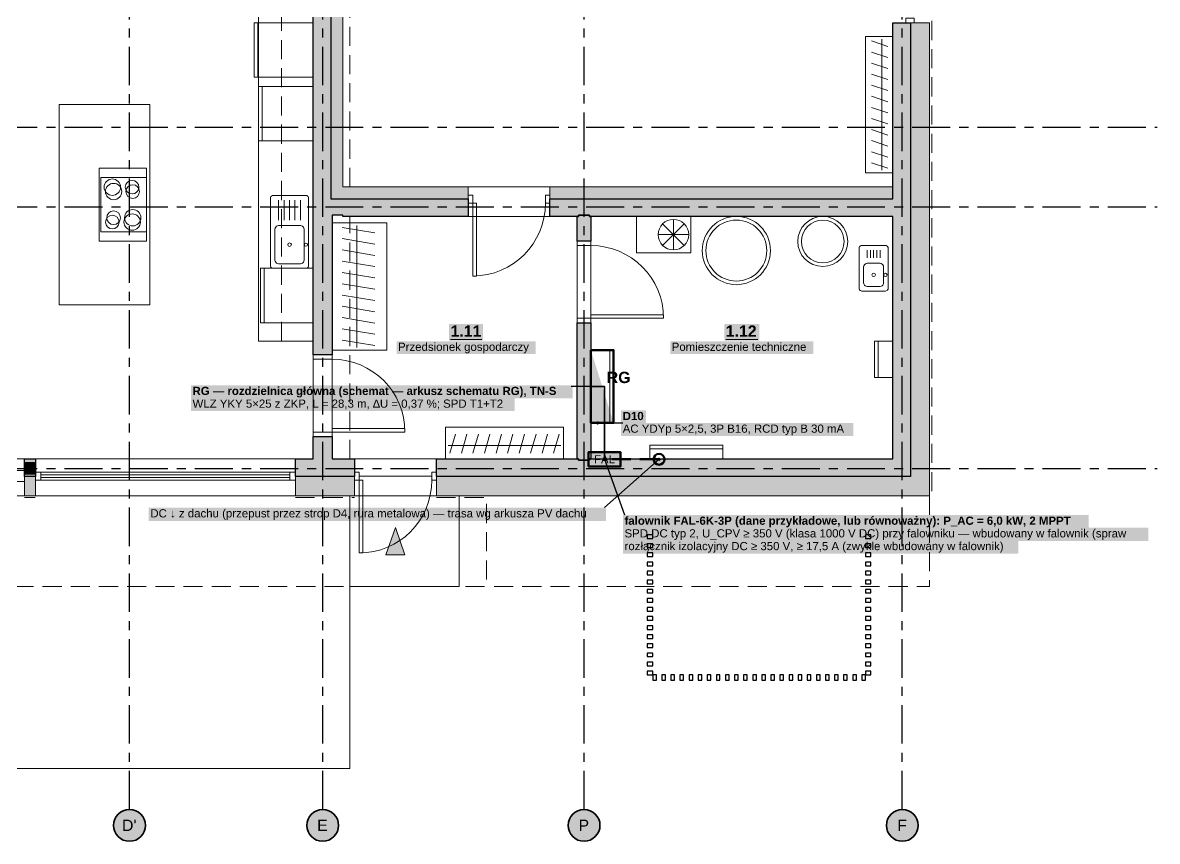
# Model space of a CAD drawing. Header units: metres. Extents: x -4.1 to 21.2, y -4.1 to 10.4.
# Drawn here: x 8.7 to 21.18, y -4.1 to 4.9 of the extents above; entities that cross this region are included whole.
import ezdxf

# ---------------------------------------------------------------- set-up
doc = ezdxf.new("R2010")
doc.units = ezdxf.units.M
doc.linetypes.add('KRESKOWA', pattern=[5.25, 4.2, -1.05])
doc.linetypes.add('PUNKTOWA', pattern=[10.5, 8.4, -1.05, 0, -1.05])
doc.layers.add('A-MASKA', color=7, linetype='Continuous', lineweight=18)
doc.layers.add('E-OPISY', color=2, linetype='Continuous', lineweight=25)
for name, color, linetype, lineweight, true_color in [('E-PV', 200, 'Continuous', 35, 0x5b2c83), ('E-ROZDZIELNICE', 1, 'Continuous', 35, 0xc00000), ('E-TRASY', 8, 'Continuous', 25, 0x606060), ('I-OSIE', 8, 'PUNKTOWA', 18, 0x7a7a7a), ('I-PODKLAD', 8, 'Continuous', 18, 0x9a9a9a), ('I-PODKLAD-SCIANY', 8, 'Continuous', 25, 0x6e6e6e), ('I-PODKLAD-WYPELN', 254, 'Continuous', 18, 0xe6e6e6), ('I-POMIESZCZENIA', 8, 'Continuous', 25, 0x4a4a4a), ('S-WODA', 5, 'Continuous', 35, 0x0050c8)]:
    doc.layers.add(name, color=color, linetype=linetype, lineweight=lineweight, true_color=true_color)
doc.styles.add('PL_ARIAL', font='arial.ttf')
doc.styles.add('PL_ARIAL_B', font='arialbd.ttf')

msp = doc.modelspace()

# ---------------------------------------------------------------- hatches: boundary and pattern name
at = {"layer": 'A-MASKA', "true_color": 0xffffff}
for points in [[(13.391, 1.405), (13.764, 1.405), (13.764, 1.587), (13.391, 1.587)], [(16.418, 1.405), (16.802, 1.405), (16.802, 1.587), (16.418, 1.587)], [(12.814, 1.258), (14.341, 1.258), (14.341, 1.397), (12.814, 1.397)], [(15.824, 1.258), (17.396, 1.258), (17.396, 1.397), (15.824, 1.397)], [(10.551, 0.769), (14.751, 0.769), (14.751, 0.914), (10.551, 0.914)], [(10.551, 0.63), (14.113, 0.63), (14.113, 0.775), (10.551, 0.775)], [(15.282, 0.494), (15.557, 0.494), (15.557, 0.639), (15.282, 0.639)], [(15.282, 0.355), (17.837, 0.355), (17.837, 0.499), (15.282, 0.499)], [(10.087, -0.577), (15.116, -0.577), (15.116, -0.432), (10.087, -0.432)], [(15.302, -0.657), (20.427, -0.657), (20.427, -0.512), (15.302, -0.512)], [(15.302, -0.797), (21.08, -0.797), (21.08, -0.652), (15.302, -0.652)], [(15.302, -0.936), (19.65, -0.936), (19.65, -0.791), (15.302, -0.791)]]:
    msp.add_hatch(color=7, dxfattribs=at).paths.add_polyline_path(points)
at = {"layer": 'E-OPISY', "true_color": 0x000000}
for points in [[(14.967, 0.9), (14.967, 0.905), (14.965, 0.909), (14.962, 0.912), (14.959, 0.915), (14.955, 0.917), (14.95, 0.917), (14.945, 0.917), (14.941, 0.915), (14.938, 0.912), (14.935, 0.909), (14.933, 0.905), (14.932, 0.9), (14.933, 0.895), (14.935, 0.891), (14.938, 0.888), (14.941, 0.885), (14.945, 0.883), (14.95, 0.883), (14.955, 0.883), (14.959, 0.885), (14.962, 0.888), (14.965, 0.891), (14.967, 0.895)], [(15.042, 0.5), (15.042, 0.505), (15.04, 0.509), (15.037, 0.512), (15.034, 0.515), (15.03, 0.517), (15.025, 0.517), (15.02, 0.517), (15.016, 0.515), (15.013, 0.512), (15.01, 0.509), (15.008, 0.505), (15.007, 0.5), (15.008, 0.495), (15.01, 0.491), (15.013, 0.488), (15.016, 0.485), (15.02, 0.483), (15.025, 0.482), (15.03, 0.483), (15.034, 0.485), (15.037, 0.488), (15.04, 0.491), (15.042, 0.495)], [(15.117, 0.1), (15.117, 0.105), (15.115, 0.109), (15.112, 0.112), (15.109, 0.115), (15.105, 0.117), (15.1, 0.117), (15.095, 0.117), (15.091, 0.115), (15.088, 0.112), (15.085, 0.109), (15.083, 0.105), (15.082, 0.1), (15.083, 0.095), (15.085, 0.091), (15.088, 0.088), (15.091, 0.085), (15.095, 0.083), (15.1, 0.082), (15.105, 0.083), (15.109, 0.085), (15.112, 0.088), (15.115, 0.091), (15.117, 0.095)], [(15.717, 0.1), (15.717, 0.105), (15.715, 0.109), (15.712, 0.112), (15.709, 0.115), (15.705, 0.117), (15.7, 0.117), (15.695, 0.117), (15.691, 0.115), (15.688, 0.112), (15.685, 0.109), (15.683, 0.105), (15.682, 0.1), (15.683, 0.095), (15.685, 0.091), (15.688, 0.088), (15.691, 0.085), (15.695, 0.083), (15.7, 0.082), (15.705, 0.083), (15.709, 0.085), (15.712, 0.088), (15.715, 0.091), (15.717, 0.095)]]:
    msp.add_hatch(color=7, dxfattribs=at).paths.add_polyline_path(points)
at = {"layer": 'E-PV', "true_color": 0xffffff}
msp.add_hatch(color=7, dxfattribs=at).paths.add_polyline_path([(14.925, 0.02), (15.275, 0.02), (15.275, 0.18), (14.925, 0.18)])
at = {"layer": 'E-ROZDZIELNICE', "true_color": 0x000000}
msp.add_hatch(color=7, dxfattribs=at).paths.add_polyline_path([(14.95, 1.3), (14.95, 0.5), (15.2, 0.5)])
at = {"layer": 'I-OSIE', "true_color": 0xffffff}
for points in [[(10.05, -3.925), (10.049, -3.902), (10.044, -3.88), (10.037, -3.858), (10.027, -3.837), (10.014, -3.818), (9.999, -3.801), (9.982, -3.786), (9.963, -3.773), (9.942, -3.763), (9.92, -3.756), (9.898, -3.751), (9.875, -3.75), (9.852, -3.751), (9.83, -3.756), (9.808, -3.763), (9.787, -3.773), (9.768, -3.786), (9.751, -3.801), (9.736, -3.818), (9.723, -3.837), (9.713, -3.858), (9.706, -3.88), (9.701, -3.902), (9.7, -3.925), (9.701, -3.948), (9.706, -3.97), (9.713, -3.992), (9.723, -4.013), (9.736, -4.032), (9.751, -4.049), (9.768, -4.064), (9.787, -4.077), (9.808, -4.087), (9.83, -4.094), (9.852, -4.099), (9.875, -4.1), (9.898, -4.099), (9.92, -4.094), (9.942, -4.087), (9.963, -4.077), (9.982, -4.064), (9.999, -4.049), (10.014, -4.032), (10.027, -4.013), (10.037, -3.992), (10.044, -3.97), (10.049, -3.948)], [(12.175, -3.925), (12.174, -3.902), (12.169, -3.88), (12.162, -3.858), (12.152, -3.837), (12.139, -3.818), (12.124, -3.801), (12.107, -3.786), (12.088, -3.773), (12.067, -3.763), (12.045, -3.756), (12.023, -3.751), (12, -3.75), (11.977, -3.751), (11.955, -3.756), (11.933, -3.763), (11.912, -3.773), (11.893, -3.786), (11.876, -3.801), (11.861, -3.818), (11.848, -3.837), (11.838, -3.858), (11.831, -3.88), (11.826, -3.902), (11.825, -3.925), (11.826, -3.948), (11.831, -3.97), (11.838, -3.992), (11.848, -4.013), (11.861, -4.032), (11.876, -4.049), (11.893, -4.064), (11.912, -4.077), (11.933, -4.087), (11.955, -4.094), (11.977, -4.099), (12, -4.1), (12.023, -4.099), (12.045, -4.094), (12.067, -4.087), (12.088, -4.077), (12.107, -4.064), (12.124, -4.049), (12.139, -4.032), (12.152, -4.013), (12.162, -3.992), (12.169, -3.97), (12.174, -3.948)], [(15.05, -3.925), (15.049, -3.902), (15.044, -3.88), (15.037, -3.858), (15.027, -3.837), (15.014, -3.818), (14.999, -3.801), (14.982, -3.786), (14.963, -3.773), (14.942, -3.763), (14.92, -3.756), (14.898, -3.751), (14.875, -3.75), (14.852, -3.751), (14.83, -3.756), (14.808, -3.763), (14.787, -3.773), (14.768, -3.786), (14.751, -3.801), (14.736, -3.818), (14.723, -3.837), (14.713, -3.858), (14.706, -3.88), (14.701, -3.902), (14.7, -3.925), (14.701, -3.948), (14.706, -3.97), (14.713, -3.992), (14.723, -4.013), (14.736, -4.032), (14.751, -4.049), (14.768, -4.064), (14.787, -4.077), (14.808, -4.087), (14.83, -4.094), (14.852, -4.099), (14.875, -4.1), (14.898, -4.099), (14.92, -4.094), (14.942, -4.087), (14.963, -4.077), (14.982, -4.064), (14.999, -4.049), (15.014, -4.032), (15.027, -4.013), (15.037, -3.992), (15.044, -3.97), (15.049, -3.948)], [(18.55, -3.925), (18.549, -3.902), (18.544, -3.88), (18.537, -3.858), (18.527, -3.837), (18.514, -3.818), (18.499, -3.801), (18.482, -3.786), (18.462, -3.773), (18.442, -3.763), (18.42, -3.756), (18.398, -3.751), (18.375, -3.75), (18.352, -3.751), (18.33, -3.756), (18.308, -3.763), (18.288, -3.773), (18.268, -3.786), (18.251, -3.801), (18.236, -3.818), (18.223, -3.837), (18.213, -3.858), (18.206, -3.88), (18.201, -3.902), (18.2, -3.925), (18.201, -3.948), (18.206, -3.97), (18.213, -3.992), (18.223, -4.013), (18.236, -4.032), (18.251, -4.049), (18.268, -4.064), (18.288, -4.077), (18.308, -4.087), (18.33, -4.094), (18.352, -4.099), (18.375, -4.1), (18.398, -4.099), (18.42, -4.094), (18.442, -4.087), (18.462, -4.077), (18.482, -4.064), (18.499, -4.049), (18.514, -4.032), (18.527, -4.013), (18.537, -3.992), (18.544, -3.97), (18.549, -3.948)]]:
    msp.add_hatch(color=7, dxfattribs=at).paths.add_polyline_path(points)
at = {"layer": 'I-PODKLAD-WYPELN', "true_color": 0xe4e4e4}
h = msp.add_hatch(color=7, dxfattribs=at)
h.paths.add_polyline_path([(11.895, 5.23), (11.895, 5.23), (11.895, 5.23), (11.895, 5.6), (11.895, 5.6), (11.895, 5.6), (12.09, 5.6), (12.09, 5.6), (12.09, 5.6), (12.09, 5.6), (12.09, 5.6), (12.22, 5.6), (12.22, 5.6), (12.22, 5.6), (12.22, 3.095), (13.6, 3.095), (13.6, 2.965), (13.6, 2.77), (12.22, 2.77), (12.22, 2.785), (12.105, 2.785), (12.105, 1.25), (12.09, 1.25), (11.895, 1.25), (11.895, 2.875), (11.895, 2.875), (11.895, 2.875), (11.895, 2.875), (11.895, 5.02), (11.895, 5.02), (11.895, 5.02), (10.4, 5.02), (10.4, 5.02), (10.4, 5.02), (10.4, 5.035), (10.4, 5.035), (10.4, 5.035), (10.4, 5.035), (10.4, 5.23), (10.4, 5.23), (10.4, 5.23), (10.4, 5.23), (10.4, 5.23), (11.895, 5.23), (11.895, 5.23)])
h.paths.add_polyline_path([(12.09, 2.965), (12.09, 2.965), (12.09, 2.965), (12.09, 2.965)], flags=0)
h.paths.add_polyline_path([(12.22, 2.965), (12.22, 2.965), (12.22, 2.965), (12.22, 2.965)], flags=0)
h.paths.add_polyline_path([(12.09, 2.875), (12.09, 2.875), (12.09, 2.875), (12.09, 2.875)], flags=0)
for points in [[(18.27, 0.105), (18.27, 2.77), (14.95, 2.77), (14.95, 2.5), (14.935, 2.5), (14.8, 2.5), (14.8, 2.77), (14.5, 2.77), (14.5, 2.965), (14.5, 3.095), (18.27, 3.095), (18.27, 4.9), (18.465, 4.9), (18.675, 4.9), (18.675, -0.3), (13.25, -0.3), (13.25, -0.09), (13.25, 0.105), (14.8, 0.105), (14.8, 1.6), (14.935, 1.6), (14.95, 1.6), (14.95, 0.105)], [(8.72, -0.3), (8.72, -0.09), (8.72, -0.09), (8.72, -0.09), (8.72, -0.09), (8.72, -0.09), (8.72, -0.06), (8.72, -0.06), (8.72, -0.06), (8.72, -0.06), (8.72, 0.06), (8.72, 0.06), (8.72, 0.06), (8.72, 0.06), (8.72, 0.105), (8.72, 0.105), (8.72, 0.105), (8.84, 0.105), (8.84, 0.105), (8.84, 0.105), (8.84, 0.06), (8.84, 0.06), (8.84, 0.06), (8.84, 0.06), (8.84, -0.06), (8.84, -0.06), (8.84, -0.06), (8.84, -0.06), (8.84, -0.09), (8.84, -0.09), (8.84, -0.09), (8.84, -0.09), (8.84, -0.09), (8.84, -0.3), (8.84, -0.3), (8.84, -0.3), (8.72, -0.3), (8.72, -0.3)]]:
    msp.add_hatch(color=7, dxfattribs=at).paths.add_polyline_path(points)
h = msp.add_hatch(color=7, dxfattribs=at)
h.paths.add_polyline_path([(11.7, -0.3), (11.7, -0.09), (11.7, -0.09), (11.7, -0.09), (11.7, -0.09), (11.7, -0.09), (11.7, 0.105), (11.7, 0.105), (11.7, 0.105), (11.895, 0.105), (11.895, 0.35), (12.09, 0.35), (12.105, 0.35), (12.105, 0.105), (12.35, 0.105), (12.35, -0.09), (12.35, -0.3), (12, -0.3), (12, -0.3), (12, -0.3), (12, -0.3), (11.7, -0.3), (11.7, -0.3)])
h.paths.add_polyline_path([(11.91, 0.105), (11.91, 0.105), (11.91, 0.105), (11.91, 0.105)], flags=0)
h.paths.add_polyline_path([(12, 0.09), (12, 0.09), (12, 0.09), (12, 0.09)], flags=0)
h.paths.add_polyline_path([(12, -0.09), (12, -0.09), (12, -0.09), (12, -0.09), (12, -0.09), (12, -0.09)], flags=0)
at = {"layer": 'I-PODKLAD-WYPELN', "true_color": 0xcfcfcf}
for points in [[(8.72, -0.06), (8.72, 0.06), (8.84, 0.06), (8.84, -0.06)], [(12.8, -0.65), (12.695, -0.95), (12.905, -0.95)]]:
    msp.add_hatch(color=7, dxfattribs=at).paths.add_polyline_path(points)
at = {"layer": 'S-WODA', "true_color": 0x000000}
msp.add_hatch(color=7, dxfattribs=at).paths.add_polyline_path([(15.717, 0.1), (15.717, 0.105), (15.715, 0.109), (15.712, 0.112), (15.709, 0.115), (15.705, 0.117), (15.7, 0.117), (15.695, 0.117), (15.691, 0.115), (15.688, 0.112), (15.685, 0.109), (15.683, 0.105), (15.682, 0.1), (15.683, 0.095), (15.685, 0.091), (15.688, 0.088), (15.691, 0.085), (15.695, 0.083), (15.7, 0.082), (15.705, 0.083), (15.709, 0.085), (15.712, 0.088), (15.715, 0.091), (15.717, 0.095)])

# ---------------------------------------------------------------- linework, layer by layer
at = {"layer": 'E-OPISY', "lineweight": 25, "ltscale": 0.05}
for points in [[(14.95, 0.9), (14.733, 0.9)], [(15.025, 0.5), (15.3, 0.5)], [(15.7, 0.1), (15.099, -0.431)], [(15.1, 0.1), (15.32, -0.512)]]:
    msp.add_lwpolyline(points, dxfattribs=at)
at = {"layer": 'E-PV', "lineweight": 50, "ltscale": 0.05}
msp.add_lwpolyline([(14.925, 0.02), (15.275, 0.02), (15.275, 0.18), (14.925, 0.18)], close=True, dxfattribs=at)
at = {"layer": 'E-PV', "linetype": 'KRESKOWA', "lineweight": 50, "ltscale": 0.05, "flags": 128}
msp.add_lwpolyline([(15.7, 0.1), (15.1, 0.1)], dxfattribs=at)
at = {"layer": 'E-ROZDZIELNICE', "lineweight": 50, "ltscale": 0.05}
msp.add_lwpolyline([(14.95, 1.3), (14.95, 0.5), (15.2, 0.5), (15.2, 1.3)], close=True, dxfattribs=at)
at = {"layer": 'E-TRASY', "linetype": 'Continuous', "lineweight": 35, "ltscale": 0.05, "flags": 128}
msp.add_lwpolyline([(15.1, 0.1), (15.1, 0.9), (14.95, 0.9)], dxfattribs=at)
at = {"layer": 'I-OSIE', "linetype": 'PUNKTOWA', "lineweight": 25, "ltscale": 0.050462, "flags": 128}
for points in [[(9.875, -3.75), (9.875, 10.45)], [(12, -3.75), (12, 10.45)], [(14.875, -3.75), (14.875, 10.45)], [(18.375, -3.75), (18.375, 10.45)]]:
    msp.add_lwpolyline(points, dxfattribs=at)
at = {"layer": 'I-OSIE', "linetype": 'PUNKTOWA', "lineweight": 25, "ltscale": 0.049672, "flags": 128}
for points in [[(-3.75, 3.75), (21.18, 3.75)], [(-3.75, 2.875), (21.18, 2.875)], [(-3.75, 0), (21.18, 0)]]:
    msp.add_lwpolyline(points, dxfattribs=at)
at = {"layer": 'I-OSIE', "linetype": 'Continuous', "lineweight": 35, "ltscale": 0.05}
for centre in [(9.875, -3.925), (12, -3.925), (14.875, -3.925), (18.375, -3.925)]:
    msp.add_circle(centre, 0.175, dxfattribs=at)
at = {"layer": 'I-PODKLAD', "linetype": 'KRESKOWA', "lineweight": 13, "ltscale": 0.05, "flags": 128}
for points in [[(11.7, 9.7), (18.7, 9.7), (18.7, -0.325), (18.675, -0.325)], [(12.3, 3.095), (12.3, 9.05), (12.105, 9.05)], [(13.251, -0.32), (13.8, -0.32), (13.8, -1.3), (-1.8, -1.3), (-1.8, 5.125), (-0.32, 5.125), (-0.32, 3.6)], [(12.3, 0.105), (12.3, 2.769)], [(8.72, -0.32), (8.839, -0.32)], [(11.7, -0.32), (12.35, -0.32)], [(18.675, -0.3), (18.675, -1.3), (13.8, -1.3)]]:
    msp.add_lwpolyline(points, dxfattribs=at)
at = {"layer": 'I-PODKLAD', "lineweight": 13, "ltscale": 0.05}
for points in [[(12.3, -0.3), (12.3, -3.3), (-3.3, -3.3), (-3.3, 5.125), (-0.3, 5.125)], [(14.499, 3.095), (13.601, 3.095)], [(13.601, 2.77), (14.499, 2.77)], [(15.977, 2.689), (15.739, 2.451)], [(15.739, 2.689), (15.977, 2.451)], [(15.858, 2.738), (15.858, 2.402)], [(14.8, 2.499), (14.8, 1.601)], [(14.95, 1.601), (14.95, 2.499)], [(16.026, 2.57), (15.69, 2.57)], [(11.895, 1.25), (11.895, 0.35)], [(12.105, 0.35), (12.105, 1.25)], [(8.72, 0.105), (6.5, 0.105)], [(11.7, 0.105), (8.841, 0.105)], [(13.249, 0.105), (12.351, 0.105)], [(6.5, -0.3), (8.72, -0.3)], [(8.841, -0.3), (11.7, -0.3)], [(13.5, -0.3), (13.5, -1.3), (12.3, -1.3)], [(12.351, -0.3), (13.249, -0.3)]]:
    msp.add_lwpolyline(points, dxfattribs=at)
at = {"layer": 'I-PODKLAD', "lineweight": 13, "ltscale": 0.05, "true_color": 0xb8b8b8}
for points in [[(11.295, 1.4), (11.295, 5.02)], [(18.216, 4.64), (18.036, 4.7)], [(18.15, 3.28), (18.15, 4.72)], [(18.216, 4.518), (18.036, 4.578)], [(18.216, 4.396), (18.036, 4.456)], [(18.216, 4.275), (18.036, 4.335)], [(18.216, 4.153), (18.036, 4.213)], [(18.216, 4.031), (18.036, 4.091)], [(18.216, 3.909), (18.036, 3.969)], [(18.216, 3.787), (18.036, 3.847)], [(18.216, 3.665), (18.036, 3.725)], [(18.216, 3.544), (18.036, 3.604)], [(18.216, 3.422), (18.036, 3.482)], [(18.216, 3.3), (18.036, 3.36)], [(12.213, 2.65), (12.573, 2.59)], [(12.375, 2.67), (12.375, 1.33)], [(12.213, 2.526), (12.573, 2.466)], [(12.213, 2.402), (12.573, 2.342)], [(12.213, 2.278), (12.573, 2.218)], [(12.213, 2.154), (12.573, 2.094)], [(12.213, 2.03), (12.573, 1.97)], [(12.213, 1.906), (12.573, 1.846)], [(12.213, 1.782), (12.573, 1.722)], [(12.213, 1.658), (12.573, 1.598)], [(12.213, 1.534), (12.573, 1.474)], [(11.895, 1.4), (11.295, 1.4)], [(12.213, 1.41), (12.573, 1.35)], [(13.4, 0.168), (13.46, 0.378)], [(13.527, 0.168), (13.587, 0.378)], [(13.653, 0.168), (13.713, 0.378)], [(13.78, 0.168), (13.84, 0.378)], [(13.907, 0.168), (13.967, 0.378)], [(14.033, 0.168), (14.093, 0.378)], [(14.16, 0.168), (14.22, 0.378)], [(14.287, 0.168), (14.347, 0.378)], [(14.413, 0.168), (14.473, 0.378)], [(14.54, 0.168), (14.6, 0.378)], [(13.38, 0.25), (14.62, 0.25)]]:
    msp.add_lwpolyline(points, dxfattribs=at)
at = {"layer": 'I-PODKLAD', "linetype": 'KRESKOWA', "lineweight": 13, "ltscale": 0.05, "true_color": 0xb8b8b8, "flags": 128}
msp.add_lwpolyline([(11.545, 1.4), (11.545, 5.02)], dxfattribs=at)
at = {"layer": 'I-PODKLAD', "lineweight": 18, "ltscale": 0.05}
for points in [[(11.895, 4.3), (11.895, 4.9), (11.245, 4.9), (11.245, 4.3)], [(18.505, 4.9), (18.505, 4.95), (18.415, 4.95), (18.415, 4.9)], [(11.895, 3.6), (11.895, 4.2), (11.295, 4.2), (11.295, 3.6)], [(10.06, 2.5), (10.06, 3.3), (9.54, 3.3), (9.54, 2.5)], [(10.06, 2.6), (10.06, 3.2), (9.56, 3.2), (9.56, 2.6)], [(11.845, 2.97), (11.844, 2.979), (11.839, 2.988), (11.833, 2.994), (11.824, 2.999), (11.815, 3), (11.455, 3), (11.446, 2.999), (11.437, 2.994), (11.431, 2.988), (11.426, 2.979), (11.425, 2.97), (11.425, 2.23), (11.426, 2.221), (11.431, 2.212), (11.437, 2.206), (11.446, 2.201), (11.455, 2.2), (11.815, 2.2), (11.824, 2.201), (11.833, 2.206), (11.839, 2.212), (11.844, 2.221), (11.845, 2.23)], [(13.6, 2.915), (13.65, 2.915), (13.65, 3.005), (13.6, 3.005)], [(14.5, 2.915), (14.45, 2.915), (14.45, 3.005), (14.5, 3.005)], [(13.65, 2.915), (13.65, 2.115), (13.69, 2.115), (13.69, 2.915)], [(11.795, 2.63), (11.793, 2.642), (11.787, 2.654), (11.779, 2.662), (11.767, 2.668), (11.755, 2.67), (11.515, 2.67), (11.503, 2.668), (11.491, 2.662), (11.483, 2.654), (11.477, 2.642), (11.475, 2.63), (11.475, 2.29), (11.477, 2.278), (11.483, 2.266), (11.491, 2.258), (11.503, 2.252), (11.515, 2.25), (11.755, 2.25), (11.767, 2.252), (11.779, 2.258), (11.787, 2.266), (11.793, 2.278), (11.795, 2.29)], [(14.95, 2.5), (14.95, 2.45), (14.8, 2.45), (14.8, 2.5)], [(18.22, 2.42), (18.219, 2.429), (18.214, 2.438), (18.208, 2.444), (18.199, 2.449), (18.19, 2.45), (17.93, 2.45), (17.921, 2.449), (17.912, 2.444), (17.906, 2.438), (17.901, 2.429), (17.9, 2.42), (17.9, 1.98), (17.901, 1.971), (17.906, 1.962), (17.912, 1.956), (17.921, 1.951), (17.93, 1.95), (18.19, 1.95), (18.199, 1.951), (18.208, 1.956), (18.214, 1.962), (18.219, 1.971), (18.22, 1.98)], [(18.17, 2.215), (18.168, 2.227), (18.162, 2.239), (18.154, 2.247), (18.142, 2.253), (18.13, 2.255), (17.99, 2.255), (17.978, 2.253), (17.966, 2.247), (17.958, 2.239), (17.952, 2.227), (17.95, 2.215), (17.95, 2.04), (17.952, 2.028), (17.958, 2.016), (17.966, 2.008), (17.978, 2.002), (17.99, 2), (18.13, 2), (18.142, 2.002), (18.154, 2.008), (18.162, 2.016), (18.168, 2.028), (18.17, 2.04)], [(11.895, 1.6), (11.895, 2.2), (11.315, 2.2), (11.315, 1.6)], [(14.95, 1.6), (14.95, 1.65), (14.8, 1.65), (14.8, 1.6)], [(14.95, 1.65), (15.75, 1.65), (15.75, 1.69), (14.95, 1.69)], [(18.27, 1), (18.27, 1.4), (18.07, 1.4), (18.07, 1)], [(12.105, 1.25), (12.105, 1.2), (11.895, 1.2), (11.895, 1.25)], [(14.95, 1.3), (14.95, 0.5), (15.2, 0.5), (15.2, 1.3)], [(12.105, 0.35), (12.105, 0.4), (11.895, 0.4), (11.895, 0.35)], [(12.105, 0.4), (12.905, 0.4), (12.905, 0.44), (12.105, 0.44)], [(15.6, 0.105), (16.4, 0.105), (16.4, 0.255), (15.6, 0.255)], [(6.5, -0.025), (8.72, -0.025), (8.72, -0.145), (6.5, -0.145)], [(8.84, -0.04), (11.7, -0.04), (11.7, -0.13), (8.84, -0.13)], [(12.35, -0.13), (12.4, -0.13), (12.4, -0.04), (12.35, -0.04)], [(13.25, -0.13), (13.2, -0.13), (13.2, -0.04), (13.25, -0.04)], [(12.4, -0.13), (12.4, -0.93), (12.44, -0.93), (12.44, -0.13)]]:
    msp.add_lwpolyline(points, close=True, dxfattribs=at)
for points in [[(11.285, 4.3), (11.285, 4.9)], [(11.335, 3.6), (11.335, 4.2)], [(11.515, 2.73), (11.515, 2.95)], [(11.575, 2.73), (11.575, 2.95)], [(11.635, 2.73), (11.635, 2.95)], [(11.695, 2.73), (11.695, 2.95)], [(11.755, 2.73), (11.755, 2.95)], [(17.99, 2.315), (17.99, 2.4)], [(18.025, 2.315), (18.025, 2.4)], [(18.06, 2.315), (18.06, 2.4)], [(18.095, 2.315), (18.095, 2.4)], [(18.13, 2.315), (18.13, 2.4)], [(11.355, 1.6), (11.355, 2.2)], [(18.11, 1), (18.11, 1.4)], [(15.16, 1.3), (15.16, 0.5)], [(15.6, 0.215), (16.4, 0.215)], [(8.9, -0.04), (8.9, -0.13)], [(8.9, -0.069), (11.64, -0.069)], [(8.9, -0.101), (11.64, -0.101)], [(11.64, -0.04), (11.64, -0.13)], [(12.4, -0.085), (13.2, -0.085)]]:
    msp.add_lwpolyline(points, dxfattribs=at)
at = {"layer": 'I-PODKLAD', "lineweight": 13, "ltscale": 0.05, "true_color": 0xb8b8b8}
for points in [[(18.27, 3.25), (18.27, 4.75), (17.97, 4.75), (17.97, 3.25)], [(9.1, 4), (9.1, 1.8), (10.1, 1.8), (10.1, 4)], [(12.105, 2.7), (12.105, 1.3), (12.705, 1.3), (12.705, 2.7)], [(13.35, 0.105), (14.65, 0.105), (14.65, 0.455), (13.35, 0.455)]]:
    msp.add_lwpolyline(points, close=True, dxfattribs=at)
at = {"layer": 'I-PODKLAD', "lineweight": 13, "ltscale": 0.05}
for points in [[(16.05, 2.77), (15.45, 2.77), (15.45, 2.37), (16.05, 2.37)], [(12.8, -0.65), (12.695, -0.95), (12.905, -0.95)]]:
    msp.add_lwpolyline(points, close=True, dxfattribs=at)
for centre, radius in [((9.686, 3.092), 0.09), ((9.7, 3.044), 0.09), ((9.904, 3.092), 0.075), ((9.91, 3.044), 0.075), ((9.686, 2.708), 0.075), ((9.7, 2.756), 0.075), ((9.904, 2.708), 0.09), ((9.91, 2.756), 0.09), ((16.55, 2.395), 0.375), ((17.5, 2.495), 0.275), ((15.858, 2.57), 0.168), ((16.55, 2.395), 0.335), ((17.5, 2.495), 0.235), ((11.635, 2.46), 0.02), ((11.815, 2.46), 0.018), ((18.06, 2.128), 0.02), ((18.19, 2.128), 0.018)]:
    msp.add_circle(centre, radius, dxfattribs=at)
for centre, start, end in [((13.65, 2.915), -90, 0), ((14.95, 1.65), 0, 90), ((12.105, 0.4), 0, 90), ((12.4, -0.13), -90, 0)]:
    msp.add_arc(centre, 0.8, start, end, dxfattribs=at)
at = {"layer": 'I-PODKLAD-SCIANY', "lineweight": 25, "ltscale": 0.05}
msp.add_lwpolyline([(12.09, 5.6), (12.09, 2.965), (12.09, 2.965), (12.09, 2.965), (12.09, 2.965), (12.09, 2.965), (12.09, 2.965), (12.09, 2.965), (12.09, 2.965), (12.09, 2.965), (12.09, 2.965), (12.09, 2.965), (12.09, 2.965), (12.09, 2.965), (12.09, 2.965), (12.09, 2.965), (12.09, 2.965), (12.09, 2.965), (13.6, 2.965), (13.6, 2.965), (13.6, 2.965), (13.6, 2.77), (13.6, 2.77), (13.6, 2.77), (12.22, 2.77), (12.22, 2.77), (12.22, 2.77), (12.22, 2.785), (12.22, 2.785), (12.22, 2.785), (12.22, 2.785), (12.22, 2.785), (12.22, 2.785), (12.22, 2.785), (12.22, 2.785), (12.22, 2.785), (12.22, 2.785), (12.22, 2.785), (12.22, 2.785), (12.22, 2.785), (12.22, 2.785), (12.22, 2.785), (12.22, 2.785), (12.22, 2.785), (12.105, 2.785), (12.105, 2.785), (12.105, 2.785), (12.105, 2.785), (12.105, 2.785), (12.105, 2.785), (12.105, 2.785), (12.105, 2.785), (12.105, 2.785), (12.105, 2.785), (12.105, 2.785), (12.105, 2.785), (12.105, 2.785), (12.105, 2.785), (12.105, 2.785), (12.105, 2.785), (12.105, 2.785), (12.105, 1.25), (12.105, 1.25), (12.105, 1.25), (11.895, 1.25), (11.895, 1.25), (11.895, 1.25), (11.895, 5.02)], dxfattribs=at)
at = {"layer": 'I-PODKLAD-SCIANY', "lineweight": 13, "ltscale": 0.05}
msp.add_lwpolyline([(12.22, 5.6), (12.22, 3.095), (12.22, 3.095), (12.22, 3.095), (12.22, 3.095), (12.22, 3.095), (12.22, 3.095), (12.22, 3.095), (12.22, 3.095), (12.22, 3.095), (12.22, 3.095), (12.22, 3.095), (12.22, 3.095), (12.22, 3.095), (12.22, 3.095), (12.22, 3.095), (12.22, 3.095), (12.22, 3.095), (13.6, 3.095), (13.6, 3.095), (13.6, 3.095), (13.6, 2.965), (13.6, 2.965), (13.6, 2.965), (12.22, 2.965), (12.22, 2.965), (12.22, 2.965), (12.22, 2.965), (12.09, 2.965), (12.09, 2.965), (12.09, 2.965), (12.09, 2.965), (12.09, 5.6)], dxfattribs=at)
at = {"layer": 'I-PODKLAD-SCIANY', "lineweight": 25, "ltscale": 0.05}
for points in [[(13.25, -0.09), (13.25, -0.09), (13.25, 0.105), (13.25, 0.105), (13.25, 0.105), (14.815, 0.105), (14.815, 0.105), (14.815, 0.105), (14.815, 0.09), (14.815, 0.09), (14.815, 0.09), (14.815, 0.09), (14.815, 0.09), (14.815, 0.09), (14.815, 0.09), (14.815, 0.09), (14.815, 0.09), (14.815, 0.09), (14.815, 0.09), (14.815, 0.09), (14.815, 0.09), (14.815, 0.09), (14.815, 0.09), (14.815, 0.09), (14.815, 0.09), (14.935, 0.09), (14.935, 0.09), (14.935, 0.09), (14.935, 0.09), (14.935, 0.09), (14.935, 0.09), (14.935, 0.09), (14.935, 0.09), (14.935, 0.09), (14.935, 0.09), (14.935, 0.09), (14.935, 0.09), (14.935, 0.09), (14.935, 0.09), (14.935, 0.09), (14.935, 0.09), (14.935, 0.09), (14.935, 0.105), (14.935, 0.105), (14.935, 0.105), (18.27, 0.105), (18.27, 0.105), (18.27, 0.105), (18.27, 0.105), (18.27, 0.105), (18.27, 0.105), (18.27, 0.105), (18.27, 0.105), (18.27, 0.105), (18.27, 0.105), (18.27, 0.105), (18.27, 0.105), (18.27, 0.105), (18.27, 0.105), (18.27, 0.105), (18.27, 0.105), (18.27, 0.105), (18.27, 2.77), (18.27, 2.77), (18.27, 2.77), (18.27, 2.77), (18.27, 2.77), (18.27, 2.77), (18.27, 2.77), (18.27, 2.77), (18.27, 2.77), (18.27, 2.77), (18.27, 2.77), (18.27, 2.77), (18.27, 2.77), (18.27, 2.77), (18.27, 2.77), (18.27, 2.77), (18.27, 2.77), (14.935, 2.77), (14.935, 2.77), (14.935, 2.77), (14.935, 2.785), (14.935, 2.785), (14.935, 2.785), (14.935, 2.785), (14.935, 2.785), (14.935, 2.785), (14.935, 2.785), (14.935, 2.785), (14.935, 2.785), (14.935, 2.785), (14.935, 2.785), (14.935, 2.785), (14.935, 2.785), (14.935, 2.785), (14.935, 2.785), (14.935, 2.785), (14.935, 2.785), (14.815, 2.785), (14.815, 2.785), (14.815, 2.785), (14.815, 2.785), (14.815, 2.785), (14.815, 2.785), (14.815, 2.785), (14.815, 2.785), (14.815, 2.785), (14.815, 2.785), (14.815, 2.785), (14.815, 2.785), (14.815, 2.785), (14.815, 2.785), (14.815, 2.785), (14.815, 2.785), (14.815, 2.785), (14.815, 2.77), (14.815, 2.77), (14.815, 2.77), (14.5, 2.77), (14.5, 2.77), (14.5, 2.77), (14.5, 2.965), (14.5, 2.965), (14.5, 2.965), (18.27, 2.965), (18.27, 2.965), (18.27, 2.965), (18.27, 2.965), (18.27, 2.965), (18.27, 2.965), (18.27, 2.965), (18.27, 2.965), (18.27, 2.965), (18.27, 2.965), (18.27, 2.965), (18.27, 2.965), (18.27, 2.965), (18.27, 2.965), (18.27, 2.965), (18.27, 2.965), (18.27, 2.965), (18.27, 4.9), (18.27, 4.9), (18.27, 4.9), (18.465, 4.9), (18.465, 4.9), (18.465, 4.9), (18.465, -0.09), (18.465, -0.09), (18.465, -0.09), (13.25, -0.09)], [(14.8, 2.5), (14.8, 2.5), (14.8, 2.77), (14.8, 2.77), (14.8, 2.77), (14.815, 2.77), (14.815, 2.77), (14.815, 2.77), (14.815, 2.77), (14.815, 2.77), (14.815, 2.77), (14.815, 2.77), (14.815, 2.77), (14.815, 2.77), (14.815, 2.77), (14.815, 2.77), (14.815, 2.77), (14.815, 2.77), (14.815, 2.77), (14.815, 2.77), (14.815, 2.77), (14.815, 2.77), (14.815, 2.785), (14.815, 2.785), (14.815, 2.785), (14.935, 2.785), (14.935, 2.785), (14.935, 2.785), (14.935, 2.77), (14.935, 2.77), (14.935, 2.77), (14.935, 2.77), (14.935, 2.77), (14.935, 2.77), (14.935, 2.77), (14.935, 2.77), (14.935, 2.77), (14.935, 2.77), (14.935, 2.77), (14.935, 2.77), (14.935, 2.77), (14.935, 2.77), (14.935, 2.77), (14.935, 2.77), (14.935, 2.77), (14.95, 2.77), (14.95, 2.77), (14.95, 2.77), (14.95, 2.5), (14.95, 2.5), (14.95, 2.5), (14.8, 2.5)], [(14.8, 0.105), (14.8, 0.105), (14.8, 1.6), (14.8, 1.6), (14.8, 1.6), (14.95, 1.6), (14.95, 1.6), (14.95, 1.6), (14.95, 0.105), (14.95, 0.105), (14.95, 0.105), (14.935, 0.105), (14.935, 0.105), (14.935, 0.105), (14.935, 0.105), (14.935, 0.105), (14.935, 0.105), (14.935, 0.105), (14.935, 0.105), (14.935, 0.105), (14.935, 0.105), (14.935, 0.105), (14.935, 0.105), (14.935, 0.105), (14.935, 0.105), (14.935, 0.105), (14.935, 0.105), (14.935, 0.105), (14.935, 0.09), (14.935, 0.09), (14.935, 0.09), (14.815, 0.09), (14.815, 0.09), (14.815, 0.09), (14.815, 0.105), (14.815, 0.105), (14.815, 0.105), (14.815, 0.105), (14.815, 0.105), (14.815, 0.105), (14.815, 0.105), (14.815, 0.105), (14.815, 0.105), (14.815, 0.105), (14.815, 0.105), (14.815, 0.105), (14.815, 0.105), (14.815, 0.105), (14.815, 0.105), (14.815, 0.105), (14.815, 0.105), (14.8, 0.105)], [(11.7, -0.09), (11.7, -0.09), (11.7, -0.09), (11.7, 0.105), (11.7, 0.105), (11.7, 0.105), (11.7, 0.105), (11.895, 0.105), (11.895, 0.105), (11.895, 0.105), (11.895, 0.105), (11.895, 0.105), (11.895, 0.105), (11.895, 0.105), (11.895, 0.105), (11.895, 0.105), (11.895, 0.105), (11.895, 0.105), (11.895, 0.105), (11.895, 0.105), (11.895, 0.105), (11.895, 0.105), (11.895, 0.105), (11.895, 0.105), (11.895, 0.35), (11.895, 0.35), (11.895, 0.35), (12.105, 0.35), (12.105, 0.35), (12.105, 0.35), (12.105, 0.105), (12.105, 0.105), (12.105, 0.105), (12.105, 0.105), (12.105, 0.105), (12.105, 0.105), (12.105, 0.105), (12.105, 0.105), (12.105, 0.105), (12.105, 0.105), (12.105, 0.105), (12.105, 0.105), (12.105, 0.105), (12.105, 0.105), (12.105, 0.105), (12.105, 0.105), (12.105, 0.105), (12.35, 0.105), (12.35, 0.105), (12.35, 0.105), (12.35, -0.09), (12.35, -0.09), (12.35, -0.09), (12, -0.09), (12, -0.09), (12, -0.09), (12, -0.09), (11.7, -0.09)], [(8.72, 0.06), (8.72, 0.06), (8.72, 0.06), (8.72, 0.105), (8.72, 0.105), (8.72, 0.105), (8.72, 0.105), (8.84, 0.105), (8.84, 0.105), (8.84, 0.105), (8.84, 0.105), (8.84, 0.06), (8.84, 0.06), (8.84, 0.06), (8.84, 0.06), (8.72, 0.06)], [(8.72, -0.06), (8.72, -0.06), (8.72, 0.06), (8.72, 0.06), (8.72, 0.06), (8.84, 0.06), (8.84, 0.06), (8.84, 0.06), (8.84, -0.06), (8.84, -0.06), (8.84, -0.06), (8.72, -0.06)], [(8.72, -0.09), (8.72, -0.09), (8.72, -0.09), (8.72, -0.06), (8.72, -0.06), (8.72, -0.06), (8.72, -0.06), (8.84, -0.06), (8.84, -0.06), (8.84, -0.06), (8.84, -0.06), (8.84, -0.09), (8.84, -0.09), (8.84, -0.09), (8.84, -0.09), (8.72, -0.09)], [(15.57, -0.73), (15.57, -0.77), (15.63, -0.77), (15.63, -0.73)], [(18.03, -0.77), (18.03, -0.73), (17.97, -0.73), (17.97, -0.77)], [(15.57, -0.83), (15.57, -0.87), (15.63, -0.87), (15.63, -0.83)], [(18.03, -0.87), (18.03, -0.83), (17.97, -0.83), (17.97, -0.87)], [(15.57, -0.93), (15.57, -0.97), (15.63, -0.97), (15.63, -0.93)], [(18.03, -0.97), (18.03, -0.93), (17.97, -0.93), (17.97, -0.97)], [(15.57, -1.03), (15.57, -1.07), (15.63, -1.07), (15.63, -1.03)], [(18.03, -1.07), (18.03, -1.03), (17.97, -1.03), (17.97, -1.07)], [(15.57, -1.13), (15.57, -1.17), (15.63, -1.17), (15.63, -1.13)], [(15.57, -1.23), (15.57, -1.27), (15.63, -1.27), (15.63, -1.23)], [(18.03, -1.17), (18.03, -1.13), (17.97, -1.13), (17.97, -1.17)], [(18.03, -1.27), (18.03, -1.23), (17.97, -1.23), (17.97, -1.27)], [(15.57, -1.33), (15.57, -1.37), (15.63, -1.37), (15.63, -1.33)], [(18.03, -1.37), (18.03, -1.33), (17.97, -1.33), (17.97, -1.37)], [(15.57, -1.43), (15.57, -1.47), (15.63, -1.47), (15.63, -1.43)], [(18.03, -1.47), (18.03, -1.43), (17.97, -1.43), (17.97, -1.47)], [(15.57, -1.53), (15.57, -1.57), (15.63, -1.57), (15.63, -1.53)], [(18.03, -1.57), (18.03, -1.53), (17.97, -1.53), (17.97, -1.57)], [(15.57, -1.63), (15.57, -1.67), (15.63, -1.67), (15.63, -1.63)], [(15.57, -1.73), (15.57, -1.77), (15.63, -1.77), (15.63, -1.73)], [(18.03, -1.67), (18.03, -1.63), (17.97, -1.63), (17.97, -1.67)], [(18.03, -1.77), (18.03, -1.73), (17.97, -1.73), (17.97, -1.77)], [(15.57, -1.83), (15.57, -1.87), (15.63, -1.87), (15.63, -1.83)], [(18.03, -1.87), (18.03, -1.83), (17.97, -1.83), (17.97, -1.87)], [(15.57, -1.93), (15.57, -1.97), (15.63, -1.97), (15.63, -1.93)], [(18.03, -1.97), (18.03, -1.93), (17.97, -1.93), (17.97, -1.97)], [(15.57, -2.03), (15.57, -2.07), (15.63, -2.07), (15.63, -2.03)], [(18.03, -2.07), (18.03, -2.03), (17.97, -2.03), (17.97, -2.07)], [(15.57, -2.13), (15.57, -2.17), (15.63, -2.17), (15.63, -2.13)], [(15.57, -2.23), (15.57, -2.27), (15.63, -2.27), (15.63, -2.23)], [(18.03, -2.17), (18.03, -2.13), (17.97, -2.13), (17.97, -2.17)], [(18.03, -2.27), (18.03, -2.23), (17.97, -2.23), (17.97, -2.27)], [(15.63, -2.33), (15.67, -2.33), (15.67, -2.27), (15.63, -2.27)], [(15.73, -2.33), (15.77, -2.33), (15.77, -2.27), (15.73, -2.27)], [(15.83, -2.33), (15.87, -2.33), (15.87, -2.27), (15.83, -2.27)], [(15.93, -2.33), (15.97, -2.33), (15.97, -2.27), (15.93, -2.27)], [(16.03, -2.33), (16.07, -2.33), (16.07, -2.27), (16.03, -2.27)], [(16.13, -2.33), (16.17, -2.33), (16.17, -2.27), (16.13, -2.27)], [(16.23, -2.33), (16.27, -2.33), (16.27, -2.27), (16.23, -2.27)], [(16.33, -2.33), (16.37, -2.33), (16.37, -2.27), (16.33, -2.27)], [(16.43, -2.33), (16.47, -2.33), (16.47, -2.27), (16.43, -2.27)], [(16.53, -2.33), (16.57, -2.33), (16.57, -2.27), (16.53, -2.27)], [(16.63, -2.33), (16.67, -2.33), (16.67, -2.27), (16.63, -2.27)], [(16.73, -2.33), (16.77, -2.33), (16.77, -2.27), (16.73, -2.27)], [(16.83, -2.33), (16.87, -2.33), (16.87, -2.27), (16.83, -2.27)], [(16.93, -2.33), (16.97, -2.33), (16.97, -2.27), (16.93, -2.27)], [(17.03, -2.33), (17.07, -2.33), (17.07, -2.27), (17.03, -2.27)], [(17.13, -2.33), (17.17, -2.33), (17.17, -2.27), (17.13, -2.27)], [(17.23, -2.33), (17.27, -2.33), (17.27, -2.27), (17.23, -2.27)], [(17.33, -2.33), (17.37, -2.33), (17.37, -2.27), (17.33, -2.27)], [(17.43, -2.33), (17.47, -2.33), (17.47, -2.27), (17.43, -2.27)], [(17.53, -2.33), (17.57, -2.33), (17.57, -2.27), (17.53, -2.27)], [(17.63, -2.33), (17.67, -2.33), (17.67, -2.27), (17.63, -2.27)], [(17.73, -2.33), (17.77, -2.33), (17.77, -2.27), (17.73, -2.27)], [(17.83, -2.33), (17.87, -2.33), (17.87, -2.27), (17.83, -2.27)], [(17.93, -2.33), (17.97, -2.33), (17.97, -2.27), (17.93, -2.27)]]:
    msp.add_lwpolyline(points, close=True, dxfattribs=at)
at = {"layer": 'I-PODKLAD-SCIANY', "lineweight": 13, "ltscale": 0.05}
for points in [[(13.25, -0.3), (13.25, -0.3), (13.25, -0.09), (13.25, -0.09), (13.25, -0.09), (18.465, -0.09), (18.465, -0.09), (18.465, -0.09), (18.465, -0.09), (18.465, -0.09), (18.465, -0.09), (18.465, -0.09), (18.465, -0.09), (18.465, -0.09), (18.465, -0.09), (18.465, -0.09), (18.465, -0.09), (18.465, -0.09), (18.465, -0.09), (18.465, -0.09), (18.465, -0.09), (18.465, -0.09), (18.465, 4.9), (18.465, 4.9), (18.465, 4.9), (18.675, 4.9), (18.675, 4.9), (18.675, 4.9), (18.675, -0.3), (18.675, -0.3), (18.675, -0.3), (13.25, -0.3)], [(14.5, 2.965), (14.5, 2.965), (14.5, 3.095), (14.5, 3.095), (14.5, 3.095), (18.27, 3.095), (18.27, 3.095), (18.27, 3.095), (18.27, 2.965), (18.27, 2.965), (18.27, 2.965), (14.5, 2.965)], [(8.72, -0.3), (8.72, -0.3), (8.72, -0.3), (8.72, -0.09), (8.72, -0.09), (8.72, -0.09), (8.72, -0.09), (8.84, -0.09), (8.84, -0.09), (8.84, -0.09), (8.84, -0.09), (8.84, -0.3), (8.84, -0.3), (8.84, -0.3), (8.84, -0.3), (8.72, -0.3)], [(11.7, -0.3), (11.7, -0.3), (11.7, -0.3), (11.7, -0.09), (11.7, -0.09), (11.7, -0.09), (11.7, -0.09), (12, -0.09), (12, -0.09), (12, -0.09), (12, -0.09), (12.35, -0.09), (12.35, -0.09), (12.35, -0.09), (12.35, -0.3), (12.35, -0.3), (12.35, -0.3), (11.7, -0.3)]]:
    msp.add_lwpolyline(points, close=True, dxfattribs=at)
at = {"layer": 'I-POMIESZCZENIA', "lineweight": 18, "ltscale": 0.05}
for points in [[(13.406, 1.417), (13.749, 1.417)], [(16.433, 1.417), (16.787, 1.417)]]:
    msp.add_lwpolyline(points, dxfattribs=at)
at = {"layer": 'S-WODA', "lineweight": 50, "ltscale": 0.05}
msp.add_circle((15.7, 0.1), 0.06, dxfattribs=at)

# ---------------------------------------------------------------- texts
at = {"layer": 'E-OPISY'}
for s, style, p in [('RG — rozdzielnica główna (schemat — arkusz schematu RG), TN-S', 'PL_ARIAL_B', (10.568, 0.807)), ('WLZ YKY 5×25 z ZKP, L = 28,3 m, ∆U = 0,37 %; SPD T1+T2', 'PL_ARIAL', (10.568, 0.667)), ('D10', 'PL_ARIAL_B', (15.3, 0.531)), ('AC YDYp 5×2,5, 3P B16, RCD typ B 30 mA', 'PL_ARIAL', (15.3, 0.392)), ('DC ↓ z dachu (przepust przez strop D4, rura metalowa) — trasa wg arkusza PV dachu', 'PL_ARIAL', (10.104, -0.539)), ('falownik FAL-6K-3P (dane przykładowe, lub równoważny): P_AC = 6,0 kW, 2 MPPT', 'PL_ARIAL_B', (15.32, -0.62)), ('SPD DC typ 2, U_CPV ≥ 350 V (klasa 1000 V DC) przy falowniku — wbudowany w falownik (spraw', 'PL_ARIAL', (15.32, -0.759)), ('rozłącznik izolacyjny DC ≥ 350 V, ≥ 17,5 A (zwykle wbudowany w falownik)', 'PL_ARIAL', (15.32, -0.899))]:
    msp.add_text(s, height=0.09, dxfattribs=dict(at, style=style)).set_placement(p)
at = {"layer": 'E-PV', "style": 'PL_ARIAL'}
msp.add_text('FAL', height=0.09, dxfattribs=at).set_placement((14.984, 0.055))
at = {"layer": 'E-ROZDZIELNICE', "style": 'PL_ARIAL_B'}
msp.add_text('RG', height=0.125, dxfattribs=at).set_placement((15.124, 0.938))
at = {"layer": 'I-OSIE', "style": 'PL_ARIAL'}
for s, p in [("D'", (9.792, -3.987)), ('E', (11.939, -3.987)), ('P', (14.814, -3.987)), ('F', (18.32, -3.987))]:
    msp.add_text(s, height=0.125, dxfattribs=at).set_placement(p)
at = {"layer": 'I-POMIESZCZENIA'}
for s, height, style, p in [('1.11', 0.125, 'PL_ARIAL_B', (13.406, 1.447)), ('1.12', 0.125, 'PL_ARIAL_B', (16.433, 1.447)), ('Przedsionek gospodarczy', 0.09, 'PL_ARIAL', (12.829, 1.292)), ('Pomieszczenie techniczne', 0.09, 'PL_ARIAL', (15.839, 1.292))]:
    msp.add_text(s, height=height, dxfattribs=dict(at, style=style)).set_placement(p)

doc.saveas('drawing.dxf')
